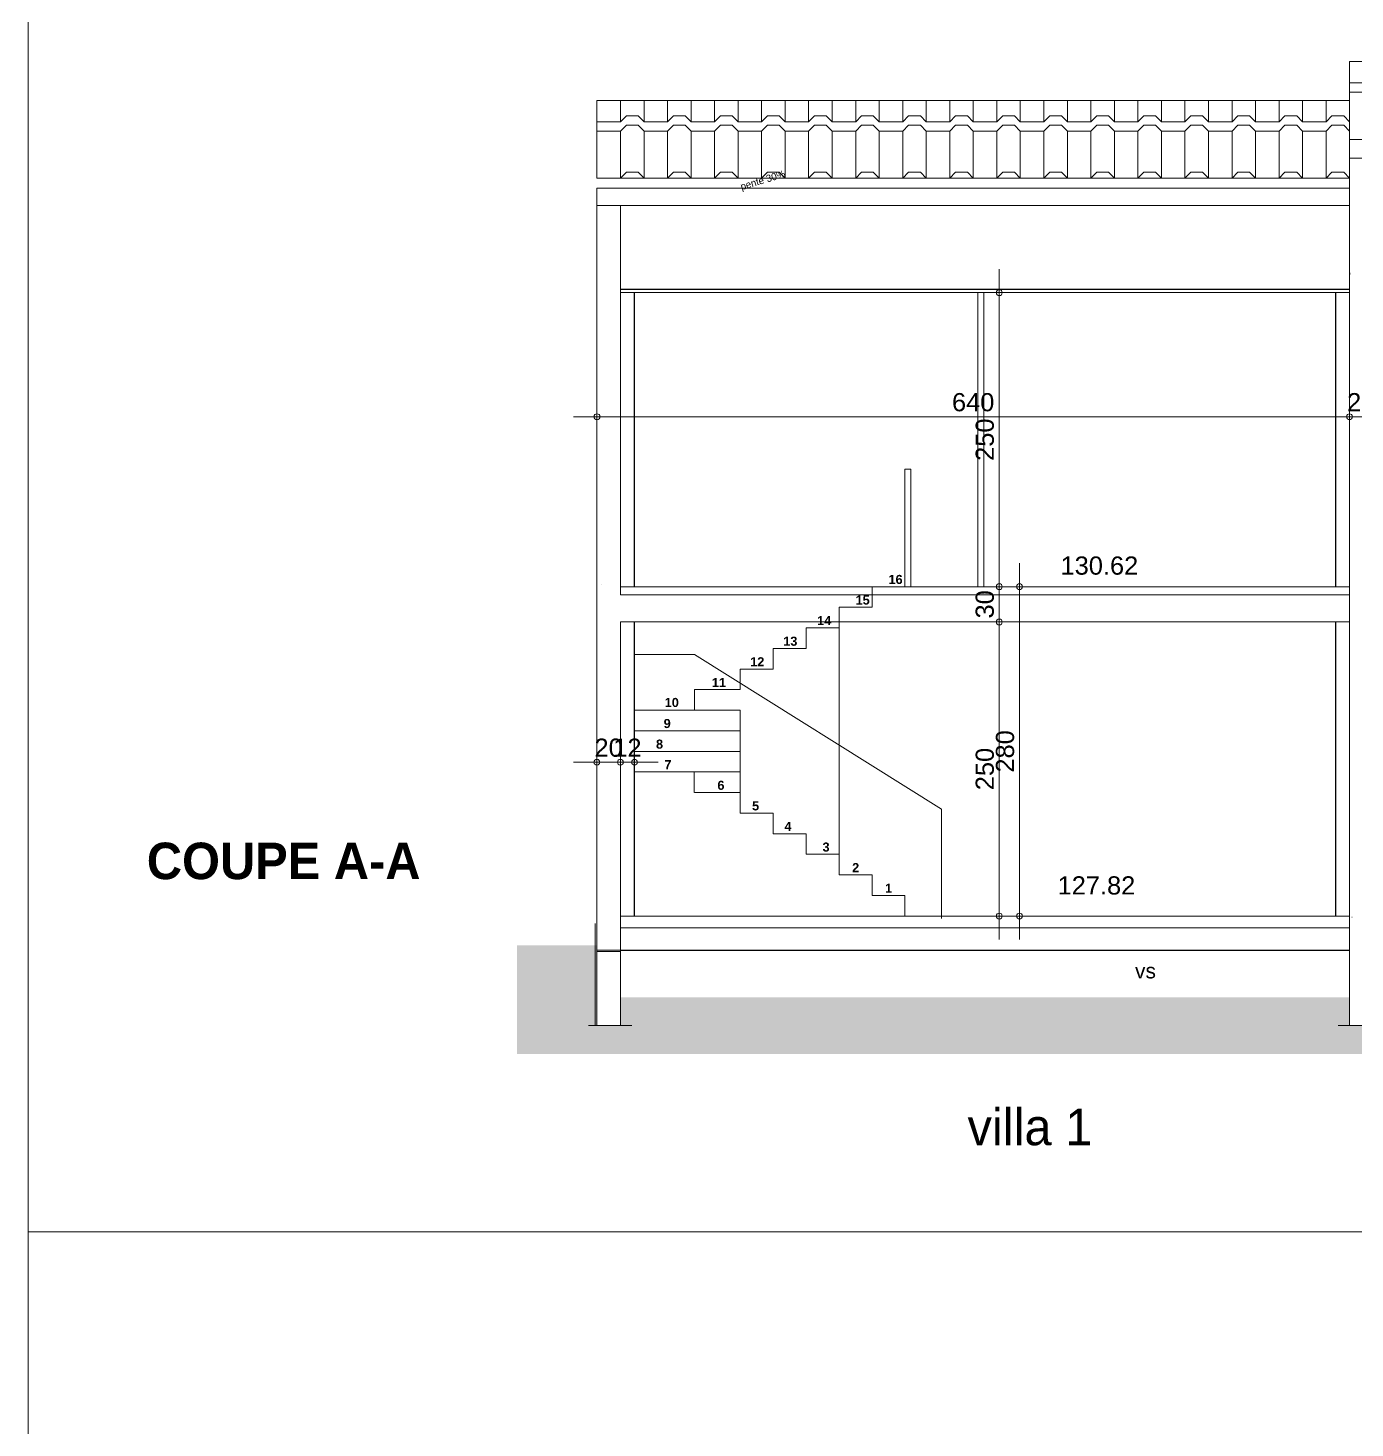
# Model space of a CAD drawing. Header units: metres. Extents: x 1.8 to 67.5, y -52.8 to -10.8.
# Drawn here: x 1.76 to 13.05, y -40.86 to -28.96 of the extents above; entities that cross this region are included whole.
import ezdxf
from ezdxf.enums import TextEntityAlignment as Align
from ezdxf.lldxf.tags import DXFTag

# ---------------------------------------------------------------- set-up
doc = ezdxf.new("R2010")
doc.units = ezdxf.units.M
doc.header["$MEASUREMENT"] = 0
for name, color, linetype in [('Calque commun', 7, 'Continuous'), ('Calque4', 7, 'Continuous'), ('Cotations', 7, 'Continuous'), ('Textes', 7, 'Continuous')]:
    doc.layers.add(name, color=color, linetype=linetype)
doc.styles.add('Arial10', font='arial.ttf', dxfattribs={"height": 0.127566})
doc.styles.add('Arial11', font='arialbd.ttf', dxfattribs={"height": 0.077267})
doc.styles.add('Arial12', font='arial.ttf', dxfattribs={"height": 0.154626})
doc.styles.add('Arial9', font='arial.ttf', dxfattribs={"height": 0.154626})
doc.styles.add('Century Gothic', font='GOTHICB.TTF', dxfattribs={"height": 0.31023})
doc.styles.add('Century Gothic10', font='GOTHIC.TTF', dxfattribs={"height": 0.310302})
doc.styles.add('Century Gothic14', font='GOTHIC.TTF', dxfattribs={"height": 0.061285})
tags = doc.linetypes.add('HIDDEN', pattern=[0.375, 0.25, -0.125]).pattern_tags.tags
tags[6:7] = [DXFTag(74, 4), DXFTag(75, 0), DXFTag(340, '0'), DXFTag(46, 1.0), DXFTag(50, 0.0), DXFTag(44, 0.0), DXFTag(45, 0.0)]
tags[4:5] = [DXFTag(74, 4), DXFTag(75, 0), DXFTag(340, '0'), DXFTag(46, 1.0), DXFTag(50, 0.0), DXFTag(44, 0.0), DXFTag(45, 0.0)]
tags = doc.linetypes.add('HIDDENX2', pattern=[0.75, 0.5, -0.25]).pattern_tags.tags
tags[6:7] = [DXFTag(74, 4), DXFTag(75, 0), DXFTag(340, '0'), DXFTag(46, 1.0), DXFTag(50, 0.0), DXFTag(44, 0.0), DXFTag(45, 0.0)]
tags[4:5] = [DXFTag(74, 4), DXFTag(75, 0), DXFTag(340, '0'), DXFTag(46, 1.0), DXFTag(50, 0.0), DXFTag(44, 0.0), DXFTag(45, 0.0)]

# ---------------------------------------------------------------- blocks, each defined once
blk = doc.blocks.new('new251')
at = {"layer": 'Cotations', "color": 14, "linetype": 'Continuous', "lineweight": 9}
blk.add_arc((0, 0), 0.5, 0, 359.9994, dxfattribs=at)
blk = doc.blocks.new('new252')
at = {"layer": 'Cotations', "color": 14, "linetype": 'Continuous', "lineweight": 9}
blk.add_arc((0, 0), 0.5, 0, 359.9994, dxfattribs=at)
blk = doc.blocks.new('DimLine58256')
at = {"layer": 'Cotations', "color": 14, "linetype": 'Continuous', "lineweight": 9}
for p, q in [((10.023, -31.212), (10.023, -31.012)), ((10.223, -31.212), (9.823, -31.212)), ((10.023, -33.712), (10.023, -31.212)), ((10.223, -33.712), (9.823, -33.712)), ((10.023, -33.712), (10.023, -33.912))]:
    blk.add_line(p, q, dxfattribs=at)
at = {"layer": 'Cotations', "color": 14, "linetype": 'Continuous', "lineweight": 9, "xscale": 0.05000000074505806, "yscale": 0.05000000074505806, "zscale": 0.05000000074505806}
for name, p, rotation in [('new252', (10.023, -31.212), -90.00000000000001), ('new251', (10.023, -33.712), 90)]:
    blk.add_blockref(name, p, dxfattribs=dict(at, rotation=rotation))
at = {"layer": 'Cotations', "color": 7, "linetype": 'Continuous', "lineweight": 9, "style": 'Arial9'}
blk.add_text('250', height=0.1546, rotation=90, dxfattribs=at).set_placement((10.023, -32.462), align=Align.BOTTOM_CENTER)
blk = doc.blocks.new('new253')
at = {"layer": 'Cotations', "color": 14, "linetype": 'Continuous', "lineweight": 9}
blk.add_arc((0, 0), 0.5, 0, 359.9994, dxfattribs=at)
blk = doc.blocks.new('new254')
at = {"layer": 'Cotations', "color": 14, "linetype": 'Continuous', "lineweight": 9}
blk.add_arc((0, 0), 0.5, 0, 359.9994, dxfattribs=at)
blk = doc.blocks.new('DimLine58262')
at = {"layer": 'Cotations', "color": 14, "linetype": 'Continuous', "lineweight": 9}
for p, q in [((10.023, -33.712), (10.023, -33.512)), ((10.223, -33.712), (9.823, -33.712)), ((10.023, -34.012), (10.023, -33.712)), ((10.223, -34.012), (9.823, -34.012)), ((10.023, -34.012), (10.023, -34.212))]:
    blk.add_line(p, q, dxfattribs=at)
at = {"layer": 'Cotations', "color": 14, "linetype": 'Continuous', "lineweight": 9, "xscale": 0.05000000074505806, "yscale": 0.05000000074505806, "zscale": 0.05000000074505806}
for name, p, rotation in [('new254', (10.023, -33.712), -90.00000000000001), ('new253', (10.023, -34.012), 90)]:
    blk.add_blockref(name, p, dxfattribs=dict(at, rotation=rotation))
at = {"layer": 'Cotations', "color": 7, "linetype": 'Continuous', "lineweight": 9, "style": 'Arial9'}
blk.add_text('30', height=0.1546, rotation=90, dxfattribs=at).set_placement((10.023, -33.862), align=Align.BOTTOM_CENTER)
blk = doc.blocks.new('new255')
at = {"layer": 'Cotations', "color": 14, "linetype": 'Continuous', "lineweight": 9}
blk.add_arc((0, 0), 0.5, 0, 359.9994, dxfattribs=at)
blk = doc.blocks.new('new256')
at = {"layer": 'Cotations', "color": 14, "linetype": 'Continuous', "lineweight": 9}
blk.add_arc((0, 0), 0.5, 0, 359.9994, dxfattribs=at)
blk = doc.blocks.new('DimLine58268')
at = {"layer": 'Cotations', "color": 14, "linetype": 'Continuous', "lineweight": 9}
for p, q in [((10.023, -34.012), (10.023, -33.812)), ((10.223, -34.012), (9.823, -34.012)), ((10.023, -36.512), (10.023, -34.012)), ((10.223, -36.512), (9.823, -36.512)), ((10.023, -36.512), (10.023, -36.712))]:
    blk.add_line(p, q, dxfattribs=at)
at = {"layer": 'Cotations', "color": 14, "linetype": 'Continuous', "lineweight": 9, "xscale": 0.05000000074505806, "yscale": 0.05000000074505806, "zscale": 0.05000000074505806}
for name, p, rotation in [('new256', (10.023, -34.012), -90.00000000000001), ('new255', (10.023, -36.512), 90)]:
    blk.add_blockref(name, p, dxfattribs=dict(at, rotation=rotation))
at = {"layer": 'Cotations', "color": 7, "linetype": 'Continuous', "lineweight": 9, "style": 'Arial9'}
blk.add_text('250', height=0.1546, rotation=90, dxfattribs=at).set_placement((10.023, -35.262), align=Align.BOTTOM_CENTER)
blk = doc.blocks.new('new257')
at = {"layer": 'Cotations', "color": 14, "linetype": 'Continuous', "lineweight": 9}
blk.add_arc((0, 0), 0.5, 0, 359.9994, dxfattribs=at)
blk = doc.blocks.new('new258')
at = {"layer": 'Cotations', "color": 14, "linetype": 'Continuous', "lineweight": 9}
blk.add_arc((0, 0), 0.5, 0, 359.9994, dxfattribs=at)
blk = doc.blocks.new('DimLine58274')
at = {"layer": 'Cotations', "color": 14, "linetype": 'Continuous', "lineweight": 9}
for p, q in [((6.801, -35.004), (6.801, -35.404)), ((6.921, -35.004), (6.921, -35.404)), ((6.801, -35.204), (6.601, -35.204)), ((6.801, -35.204), (6.921, -35.204)), ((6.921, -35.204), (7.121, -35.204))]:
    blk.add_line(p, q, dxfattribs=at)
at = {"layer": 'Cotations', "color": 14, "linetype": 'Continuous', "lineweight": 9, "extrusion": (0, 0, -1), "xscale": 0.05000000074505806, "yscale": 0.05000000074505806, "zscale": 0.05000000074505806, "rotation": 180}
blk.add_blockref('new257', (-6.801, -35.204), dxfattribs=at)
at = {"layer": 'Cotations', "color": 14, "linetype": 'Continuous', "lineweight": 9, "extrusion": (0, 0, -1), "xscale": 0.05000000074505806, "yscale": 0.05000000074505806, "zscale": 0.05000000074505806}
blk.add_blockref('new258', (-6.921, -35.204), dxfattribs=at)
at = {"layer": 'Cotations', "color": 7, "linetype": 'Continuous', "lineweight": 9, "style": 'Arial9'}
blk.add_text('12', height=0.1546, dxfattribs=at).set_placement((6.861, -35.204), align=Align.BOTTOM_CENTER)
blk = doc.blocks.new('new259')
at = {"layer": 'Cotations', "color": 14, "linetype": 'Continuous', "lineweight": 9}
blk.add_arc((0, 0), 0.5, 0, 359.9994, dxfattribs=at)
blk = doc.blocks.new('new260')
at = {"layer": 'Cotations', "color": 14, "linetype": 'Continuous', "lineweight": 9}
blk.add_arc((0, 0), 0.5, 0, 359.9994, dxfattribs=at)
blk = doc.blocks.new('DimLine58280')
at = {"layer": 'Cotations', "color": 14, "linetype": 'Continuous', "lineweight": 9}
for p, q in [((6.601, -35.004), (6.601, -35.404)), ((6.801, -35.004), (6.801, -35.404)), ((6.601, -35.204), (6.401, -35.204)), ((6.601, -35.204), (6.801, -35.204)), ((6.801, -35.204), (7.001, -35.204))]:
    blk.add_line(p, q, dxfattribs=at)
at = {"layer": 'Cotations', "color": 14, "linetype": 'Continuous', "lineweight": 9, "extrusion": (0, 0, -1), "xscale": 0.05000000074505806, "yscale": 0.05000000074505806, "zscale": 0.05000000074505806, "rotation": 180}
blk.add_blockref('new259', (-6.601, -35.204), dxfattribs=at)
at = {"layer": 'Cotations', "color": 14, "linetype": 'Continuous', "lineweight": 9, "extrusion": (0, 0, -1), "xscale": 0.05000000074505806, "yscale": 0.05000000074505806, "zscale": 0.05000000074505806}
blk.add_blockref('new260', (-6.801, -35.204), dxfattribs=at)
at = {"layer": 'Cotations', "color": 7, "linetype": 'Continuous', "lineweight": 9, "style": 'Arial9'}
blk.add_text('20', height=0.1546, dxfattribs=at).set_placement((6.701, -35.204), align=Align.BOTTOM_CENTER)
blk = doc.blocks.new('new271')
at = {"layer": 'Cotations', "color": 14, "linetype": 'Continuous', "lineweight": 9}
blk.add_arc((0, 0), 0.5, 0, 359.9994, dxfattribs=at)
blk = doc.blocks.new('new272')
at = {"layer": 'Cotations', "color": 14, "linetype": 'Continuous', "lineweight": 9}
blk.add_arc((0, 0), 0.5, 0, 359.9994, dxfattribs=at)
blk = doc.blocks.new('DimLine58350')
at = {"layer": 'Cotations', "color": 14, "linetype": 'Continuous', "lineweight": 9}
for p, q in [((10.195, -33.712), (10.195, -33.512)), ((10.395, -33.712), (9.995, -33.712)), ((10.195, -36.512), (10.195, -33.712)), ((10.395, -36.512), (9.995, -36.512)), ((10.195, -36.512), (10.195, -36.712))]:
    blk.add_line(p, q, dxfattribs=at)
at = {"layer": 'Cotations', "color": 14, "linetype": 'Continuous', "lineweight": 9, "xscale": 0.05000000074505806, "yscale": 0.05000000074505806, "zscale": 0.05000000074505806}
for name, p, rotation in [('new272', (10.195, -33.712), -90.00000000000001), ('new271', (10.195, -36.512), 90)]:
    blk.add_blockref(name, p, dxfattribs=dict(at, rotation=rotation))
at = {"layer": 'Cotations', "color": 7, "linetype": 'Continuous', "lineweight": 9, "style": 'Arial9'}
blk.add_text('280', height=0.1546, rotation=90, dxfattribs=at).set_placement((10.195, -35.112), align=Align.BOTTOM_CENTER)
blk = doc.blocks.new('new279')
at = {"layer": 'Cotations', "color": 14, "linetype": 'Continuous', "lineweight": 9}
blk.add_arc((0, 0), 0.5, 0, 359.9994, dxfattribs=at)
blk = doc.blocks.new('new280')
at = {"layer": 'Cotations', "color": 14, "linetype": 'Continuous', "lineweight": 9}
blk.add_arc((0, 0), 0.5, 0, 359.9994, dxfattribs=at)
blk = doc.blocks.new('DimLine58599')
at = {"layer": 'Cotations', "color": 14, "linetype": 'Continuous', "lineweight": 9}
for p, q in [((6.602, -32.067), (6.602, -32.467)), ((13.001, -32.067), (13.001, -32.467)), ((6.602, -32.267), (6.402, -32.267)), ((6.602, -32.267), (13.001, -32.267)), ((13.001, -32.267), (13.201, -32.267))]:
    blk.add_line(p, q, dxfattribs=at)
at = {"layer": 'Cotations', "color": 14, "linetype": 'Continuous', "lineweight": 9, "xscale": 0.05000000074505806, "yscale": 0.05000000074505806, "zscale": 0.05000000074505806}
blk.add_blockref('new279', (6.602, -32.267), dxfattribs=at)
at = {"layer": 'Cotations', "color": 14, "linetype": 'Continuous', "lineweight": 9, "xscale": 0.05000000074505806, "yscale": 0.05000000074505806, "zscale": 0.05000000074505806, "rotation": 180}
blk.add_blockref('new280', (13.001, -32.267), dxfattribs=at)
at = {"layer": 'Cotations', "color": 7, "linetype": 'Continuous', "lineweight": 9, "style": 'Arial9'}
blk.add_text('640', height=0.1546, dxfattribs=at).set_placement((9.801, -32.267), align=Align.BOTTOM_CENTER)
blk = doc.blocks.new('new281')
at = {"layer": 'Cotations', "color": 14, "linetype": 'Continuous', "lineweight": 9}
blk.add_arc((0, 0), 0.5, 0, 359.9994, dxfattribs=at)
blk = doc.blocks.new('new282')
at = {"layer": 'Cotations', "color": 14, "linetype": 'Continuous', "lineweight": 9}
blk.add_arc((0, 0), 0.5, 0, 359.9994, dxfattribs=at)
blk = doc.blocks.new('DimLine58607')
at = {"layer": 'Cotations', "color": 14, "linetype": 'Continuous', "lineweight": 9}
for p, q in [((13.001, -32.067), (13.001, -32.467)), ((13.201, -32.067), (13.201, -32.467)), ((13.001, -32.267), (12.801, -32.267)), ((13.001, -32.267), (13.201, -32.267)), ((13.201, -32.267), (13.401, -32.267))]:
    blk.add_line(p, q, dxfattribs=at)
at = {"layer": 'Cotations', "color": 14, "linetype": 'Continuous', "lineweight": 9, "xscale": 0.05000000074505806, "yscale": 0.05000000074505806, "zscale": 0.05000000074505806}
blk.add_blockref('new281', (13.001, -32.267), dxfattribs=at)
at = {"layer": 'Cotations', "color": 14, "linetype": 'Continuous', "lineweight": 9, "xscale": 0.05000000074505806, "yscale": 0.05000000074505806, "zscale": 0.05000000074505806, "rotation": 180}
blk.add_blockref('new282', (13.201, -32.267), dxfattribs=at)
at = {"layer": 'Cotations', "color": 7, "linetype": 'Continuous', "lineweight": 9, "style": 'Arial9'}
blk.add_text('20', height=0.1546, dxfattribs=at).set_placement((13.101, -32.267), align=Align.BOTTOM_CENTER)
blk = doc.blocks.new('new283')
at = {"layer": 'Cotations', "color": 14, "linetype": 'Continuous', "lineweight": 9}
blk.add_arc((0, 0), 0.5, 0, 359.9994, dxfattribs=at)
blk = doc.blocks.new('new284')
at = {"layer": 'Cotations', "color": 14, "linetype": 'Continuous', "lineweight": 9}
blk.add_arc((0, 0), 0.5, 0, 359.9994, dxfattribs=at)
blk = doc.blocks.new('DimLine58615')
at = {"layer": 'Cotations', "color": 14, "linetype": 'Continuous', "lineweight": 9}
for p, q in [((13.201, -32.067), (13.201, -32.467)), ((19.401, -32.067), (19.401, -32.467)), ((13.201, -32.267), (13.001, -32.267)), ((13.201, -32.267), (19.401, -32.267)), ((19.401, -32.267), (19.601, -32.267))]:
    blk.add_line(p, q, dxfattribs=at)
at = {"layer": 'Cotations', "color": 14, "linetype": 'Continuous', "lineweight": 9, "xscale": 0.05000000074505806, "yscale": 0.05000000074505806, "zscale": 0.05000000074505806}
blk.add_blockref('new283', (13.201, -32.267), dxfattribs=at)
at = {"layer": 'Cotations', "color": 14, "linetype": 'Continuous', "lineweight": 9, "xscale": 0.05000000074505806, "yscale": 0.05000000074505806, "zscale": 0.05000000074505806, "rotation": 180}
blk.add_blockref('new284', (19.401, -32.267), dxfattribs=at)
at = {"layer": 'Cotations', "color": 7, "linetype": 'Continuous', "lineweight": 9, "style": 'Arial9'}
blk.add_text('620', height=0.1546, dxfattribs=at).set_placement((16.301, -32.267), align=Align.BOTTOM_CENTER)
blk = doc.blocks.new('pattern5')
at = {"layer": 'Calque commun', "color": 1, "linetype": 'Continuous', "lineweight": 9}
for p, q in [((6.602, -29.578), (6.602, -29.759)), ((6.802, -29.759), (6.802, -29.578)), ((7.002, -29.759), (7.002, -29.578)), ((7.002, -29.578), (7.002, -29.759)), ((7.202, -29.759), (7.202, -29.578)), ((7.402, -29.759), (7.402, -29.578)), ((7.402, -29.578), (7.402, -29.759)), ((7.602, -29.759), (7.602, -29.578)), ((7.802, -29.759), (7.802, -29.578)), ((7.802, -29.578), (7.802, -29.759)), ((8.002, -29.759), (8.002, -29.578)), ((8.202, -29.759), (8.202, -29.578)), ((8.202, -29.578), (8.202, -29.759)), ((8.402, -29.759), (8.402, -29.578)), ((8.602, -29.759), (8.602, -29.578)), ((8.602, -29.578), (8.602, -29.759)), ((8.802, -29.759), (8.802, -29.578)), ((9.002, -29.759), (9.002, -29.578)), ((9.002, -29.578), (9.002, -29.759)), ((9.202, -29.759), (9.202, -29.578)), ((9.402, -29.759), (9.402, -29.578)), ((9.402, -29.578), (9.402, -29.759)), ((9.602, -29.759), (9.602, -29.578)), ((9.802, -29.759), (9.802, -29.578)), ((9.802, -29.578), (9.802, -29.759)), ((10.002, -29.759), (10.002, -29.578)), ((10.202, -29.759), (10.202, -29.578)), ((10.202, -29.578), (10.202, -29.759)), ((10.402, -29.759), (10.402, -29.578)), ((10.602, -29.759), (10.602, -29.578)), ((10.602, -29.578), (10.602, -29.759)), ((10.802, -29.759), (10.802, -29.578)), ((11.002, -29.759), (11.002, -29.578)), ((11.002, -29.578), (11.002, -29.759)), ((11.202, -29.759), (11.202, -29.578)), ((11.402, -29.759), (11.402, -29.578)), ((11.402, -29.578), (11.402, -29.759)), ((11.602, -29.759), (11.602, -29.578)), ((11.802, -29.759), (11.802, -29.578)), ((11.802, -29.578), (11.802, -29.759)), ((12.002, -29.759), (12.002, -29.578)), ((12.202, -29.759), (12.202, -29.578)), ((12.202, -29.578), (12.202, -29.759)), ((12.402, -29.759), (12.402, -29.578)), ((12.602, -29.759), (12.602, -29.578)), ((12.602, -29.578), (12.602, -29.759)), ((12.802, -29.759), (12.802, -29.578)), ((6.802, -29.759), (6.852, -29.709)), ((6.852, -29.709), (6.952, -29.709)), ((6.952, -29.709), (7.002, -29.759)), ((7.202, -29.759), (7.252, -29.709)), ((7.252, -29.709), (7.352, -29.709)), ((7.352, -29.709), (7.402, -29.759)), ((7.602, -29.759), (7.652, -29.709)), ((7.652, -29.709), (7.752, -29.709)), ((7.752, -29.709), (7.802, -29.759)), ((8.002, -29.759), (8.052, -29.709)), ((8.052, -29.709), (8.152, -29.709)), ((8.152, -29.709), (8.202, -29.759)), ((8.402, -29.759), (8.452, -29.709)), ((8.452, -29.709), (8.552, -29.709)), ((8.552, -29.709), (8.602, -29.759)), ((8.802, -29.759), (8.852, -29.709)), ((8.852, -29.709), (8.952, -29.709)), ((8.952, -29.709), (9.002, -29.759)), ((9.202, -29.759), (9.252, -29.709)), ((9.252, -29.709), (9.352, -29.709)), ((9.352, -29.709), (9.402, -29.759)), ((9.602, -29.759), (9.652, -29.709)), ((9.652, -29.709), (9.752, -29.709)), ((9.752, -29.709), (9.802, -29.759)), ((10.002, -29.759), (10.052, -29.709)), ((10.052, -29.709), (10.152, -29.709)), ((10.152, -29.709), (10.202, -29.759)), ((10.402, -29.759), (10.452, -29.709)), ((10.452, -29.709), (10.552, -29.709)), ((10.552, -29.709), (10.602, -29.759)), ((10.802, -29.759), (10.852, -29.709)), ((10.852, -29.709), (10.952, -29.709)), ((10.952, -29.709), (11.002, -29.759)), ((11.202, -29.759), (11.252, -29.709)), ((11.252, -29.709), (11.352, -29.709)), ((11.352, -29.709), (11.402, -29.759)), ((11.602, -29.759), (11.652, -29.709)), ((11.652, -29.709), (11.752, -29.709)), ((11.752, -29.709), (11.802, -29.759)), ((12.002, -29.759), (12.052, -29.709)), ((12.052, -29.709), (12.152, -29.709)), ((12.152, -29.709), (12.202, -29.759)), ((12.402, -29.759), (12.452, -29.709)), ((12.452, -29.709), (12.552, -29.709)), ((12.552, -29.709), (12.602, -29.759)), ((12.802, -29.759), (12.852, -29.709)), ((12.852, -29.709), (12.952, -29.709)), ((12.952, -29.709), (13.001, -29.759)), ((6.602, -29.759), (6.802, -29.759)), ((6.802, -29.839), (6.602, -29.839)), ((6.602, -29.839), (6.602, -30.239)), ((6.852, -29.789), (6.802, -29.839)), ((6.802, -30.239), (6.802, -29.839)), ((6.952, -29.789), (6.852, -29.789)), ((7.002, -29.839), (6.952, -29.789)), ((7.002, -29.759), (7.202, -29.759)), ((7.002, -30.239), (7.002, -29.839)), ((7.202, -29.839), (7.002, -29.839)), ((7.002, -29.839), (7.002, -30.239)), ((7.252, -29.789), (7.202, -29.839)), ((7.202, -30.239), (7.202, -29.839)), ((7.352, -29.789), (7.252, -29.789)), ((7.402, -29.839), (7.352, -29.789)), ((7.402, -29.759), (7.602, -29.759)), ((7.402, -30.239), (7.402, -29.839)), ((7.602, -29.839), (7.402, -29.839)), ((7.402, -29.839), (7.402, -30.239)), ((7.652, -29.789), (7.602, -29.839)), ((7.602, -30.239), (7.602, -29.839)), ((7.752, -29.789), (7.652, -29.789)), ((7.802, -29.839), (7.752, -29.789)), ((7.802, -29.759), (8.002, -29.759)), ((7.802, -30.239), (7.802, -29.839)), ((8.002, -29.839), (7.802, -29.839)), ((7.802, -29.839), (7.802, -30.239)), ((8.052, -29.789), (8.002, -29.839)), ((8.002, -30.239), (8.002, -29.839)), ((8.152, -29.789), (8.052, -29.789)), ((8.202, -29.839), (8.152, -29.789)), ((8.202, -29.759), (8.402, -29.759)), ((8.202, -30.239), (8.202, -29.839)), ((8.402, -29.839), (8.202, -29.839)), ((8.202, -29.839), (8.202, -30.239)), ((8.452, -29.789), (8.402, -29.839)), ((8.402, -30.239), (8.402, -29.839)), ((8.552, -29.789), (8.452, -29.789)), ((8.602, -29.839), (8.552, -29.789)), ((8.602, -29.759), (8.802, -29.759)), ((8.602, -30.239), (8.602, -29.839)), ((8.802, -29.839), (8.602, -29.839)), ((8.602, -29.839), (8.602, -30.239)), ((8.852, -29.789), (8.802, -29.839)), ((8.802, -30.239), (8.802, -29.839)), ((8.952, -29.789), (8.852, -29.789)), ((9.002, -29.839), (8.952, -29.789)), ((9.002, -29.759), (9.202, -29.759)), ((9.002, -30.239), (9.002, -29.839)), ((9.202, -29.839), (9.002, -29.839)), ((9.002, -29.839), (9.002, -30.239)), ((9.252, -29.789), (9.202, -29.839)), ((9.202, -30.239), (9.202, -29.839)), ((9.352, -29.789), (9.252, -29.789)), ((9.402, -29.839), (9.352, -29.789)), ((9.402, -29.759), (9.602, -29.759)), ((9.402, -30.239), (9.402, -29.839)), ((9.602, -29.839), (9.402, -29.839)), ((9.402, -29.839), (9.402, -30.239)), ((9.652, -29.789), (9.602, -29.839)), ((9.602, -30.239), (9.602, -29.839)), ((9.752, -29.789), (9.652, -29.789)), ((9.802, -29.839), (9.752, -29.789)), ((9.802, -29.759), (10.002, -29.759)), ((9.802, -30.239), (9.802, -29.839)), ((10.002, -29.839), (9.802, -29.839)), ((9.802, -29.839), (9.802, -30.239)), ((10.052, -29.789), (10.002, -29.839)), ((10.002, -30.239), (10.002, -29.839)), ((10.152, -29.789), (10.052, -29.789)), ((10.202, -29.839), (10.152, -29.789)), ((10.202, -29.759), (10.402, -29.759)), ((10.202, -30.239), (10.202, -29.839)), ((10.402, -29.839), (10.202, -29.839)), ((10.202, -29.839), (10.202, -30.239)), ((10.452, -29.789), (10.402, -29.839)), ((10.402, -30.239), (10.402, -29.839)), ((10.552, -29.789), (10.452, -29.789)), ((10.602, -29.839), (10.552, -29.789)), ((10.602, -29.759), (10.802, -29.759)), ((10.602, -30.239), (10.602, -29.839)), ((10.802, -29.839), (10.602, -29.839)), ((10.602, -29.839), (10.602, -30.239)), ((10.852, -29.789), (10.802, -29.839)), ((10.802, -30.239), (10.802, -29.839)), ((10.952, -29.789), (10.852, -29.789)), ((11.002, -29.839), (10.952, -29.789)), ((11.002, -29.759), (11.202, -29.759)), ((11.002, -30.239), (11.002, -29.839)), ((11.202, -29.839), (11.002, -29.839)), ((11.002, -29.839), (11.002, -30.239)), ((11.252, -29.789), (11.202, -29.839)), ((11.202, -30.239), (11.202, -29.839)), ((11.352, -29.789), (11.252, -29.789)), ((11.402, -29.839), (11.352, -29.789)), ((11.402, -29.759), (11.602, -29.759)), ((11.402, -30.239), (11.402, -29.839)), ((11.602, -29.839), (11.402, -29.839)), ((11.402, -29.839), (11.402, -30.239)), ((11.652, -29.789), (11.602, -29.839)), ((11.602, -30.239), (11.602, -29.839)), ((11.752, -29.789), (11.652, -29.789)), ((11.802, -29.839), (11.752, -29.789)), ((11.802, -29.759), (12.002, -29.759)), ((11.802, -30.239), (11.802, -29.839)), ((12.002, -29.839), (11.802, -29.839)), ((11.802, -29.839), (11.802, -30.239)), ((12.052, -29.789), (12.002, -29.839)), ((12.002, -30.239), (12.002, -29.839)), ((12.152, -29.789), (12.052, -29.789)), ((12.202, -29.839), (12.152, -29.789)), ((12.202, -29.759), (12.402, -29.759)), ((12.202, -30.239), (12.202, -29.839)), ((12.402, -29.839), (12.202, -29.839)), ((12.202, -29.839), (12.202, -30.239)), ((12.452, -29.789), (12.402, -29.839)), ((12.402, -30.239), (12.402, -29.839)), ((12.552, -29.789), (12.452, -29.789)), ((12.602, -29.839), (12.552, -29.789)), ((12.602, -29.759), (12.802, -29.759)), ((12.602, -30.239), (12.602, -29.839)), ((12.802, -29.839), (12.602, -29.839)), ((12.602, -29.839), (12.602, -30.239)), ((12.852, -29.789), (12.802, -29.839)), ((12.802, -30.239), (12.802, -29.839)), ((12.952, -29.789), (12.852, -29.789)), ((13.001, -29.839), (12.952, -29.789)), ((6.802, -30.239), (6.852, -30.189)), ((6.852, -30.189), (6.952, -30.189)), ((6.952, -30.189), (7.002, -30.239)), ((7.202, -30.239), (7.252, -30.189)), ((7.252, -30.189), (7.352, -30.189)), ((7.352, -30.189), (7.402, -30.239)), ((7.602, -30.239), (7.652, -30.189)), ((7.652, -30.189), (7.752, -30.189)), ((7.752, -30.189), (7.802, -30.239)), ((8.002, -30.239), (8.052, -30.189)), ((8.052, -30.189), (8.152, -30.189)), ((8.152, -30.189), (8.202, -30.239)), ((8.402, -30.239), (8.452, -30.189)), ((8.452, -30.189), (8.552, -30.189)), ((8.552, -30.189), (8.602, -30.239)), ((8.802, -30.239), (8.852, -30.189)), ((8.852, -30.189), (8.952, -30.189)), ((8.952, -30.189), (9.002, -30.239)), ((9.202, -30.239), (9.252, -30.189)), ((9.252, -30.189), (9.352, -30.189)), ((9.352, -30.189), (9.402, -30.239)), ((9.602, -30.239), (9.652, -30.189)), ((9.652, -30.189), (9.752, -30.189)), ((9.752, -30.189), (9.802, -30.239)), ((10.002, -30.239), (10.052, -30.189)), ((10.052, -30.189), (10.152, -30.189)), ((10.152, -30.189), (10.202, -30.239)), ((10.402, -30.239), (10.452, -30.189)), ((10.452, -30.189), (10.552, -30.189)), ((10.552, -30.189), (10.602, -30.239)), ((10.802, -30.239), (10.852, -30.189)), ((10.852, -30.189), (10.952, -30.189)), ((10.952, -30.189), (11.002, -30.239)), ((11.202, -30.239), (11.252, -30.189)), ((11.252, -30.189), (11.352, -30.189)), ((11.352, -30.189), (11.402, -30.239)), ((11.602, -30.239), (11.652, -30.189)), ((11.652, -30.189), (11.752, -30.189)), ((11.752, -30.189), (11.802, -30.239)), ((12.002, -30.239), (12.052, -30.189)), ((12.052, -30.189), (12.152, -30.189)), ((12.152, -30.189), (12.202, -30.239)), ((12.402, -30.239), (12.452, -30.189)), ((12.452, -30.189), (12.552, -30.189)), ((12.552, -30.189), (12.602, -30.239)), ((12.802, -30.239), (12.852, -30.189)), ((12.852, -30.189), (12.952, -30.189)), ((12.952, -30.189), (13.001, -30.239)), ((6.602, -30.239), (6.802, -30.239)), ((7.002, -30.239), (7.202, -30.239)), ((7.402, -30.239), (7.602, -30.239)), ((7.802, -30.239), (8.002, -30.239)), ((8.202, -30.239), (8.402, -30.239)), ((8.602, -30.239), (8.802, -30.239)), ((9.002, -30.239), (9.202, -30.239)), ((9.402, -30.239), (9.602, -30.239)), ((9.802, -30.239), (10.002, -30.239)), ((10.202, -30.239), (10.402, -30.239)), ((10.602, -30.239), (10.802, -30.239)), ((11.002, -30.239), (11.202, -30.239)), ((11.402, -30.239), (11.602, -30.239)), ((11.802, -30.239), (12.002, -30.239)), ((12.202, -30.239), (12.402, -30.239)), ((12.602, -30.239), (12.802, -30.239))]:
    blk.add_line(p, q, dxfattribs=at)
at = {"layer": 'Calque commun', "color": 7, "linetype": 'Continuous', "lineweight": 9}
mesh = blk.add_polyface(dxfattribs=at)
corners = [(13.001, -30.239), (13.001, -29.578), (6.602, -29.578), (6.602, -30.239), (26.001, -30.239), (26.001, -29.578), (19.601, -29.578), (19.601, -30.239)]
mesh.append_faces([[corners[k] for k in face] for face in [(0, 1, 2, 3), (4, 5, 6, 7)]], dxfattribs={"color": 7})
blk = doc.blocks.new('pattern6')
at = {"layer": 'Calque commun', "color": 1, "linetype": 'Continuous', "lineweight": 9}
for p, q in [((13.001, -29.247), (13.001, -29.429)), ((13.201, -29.429), (13.201, -29.247)), ((13.401, -29.429), (13.401, -29.247)), ((13.401, -29.247), (13.401, -29.429)), ((13.601, -29.429), (13.601, -29.247)), ((13.801, -29.429), (13.801, -29.247)), ((13.801, -29.247), (13.801, -29.429)), ((14.001, -29.429), (14.001, -29.247)), ((14.201, -29.429), (14.201, -29.247)), ((14.201, -29.247), (14.201, -29.429)), ((14.401, -29.429), (14.401, -29.247)), ((14.601, -29.429), (14.601, -29.247)), ((14.601, -29.247), (14.601, -29.429)), ((14.801, -29.429), (14.801, -29.247)), ((15.001, -29.429), (15.001, -29.247)), ((15.001, -29.247), (15.001, -29.429)), ((15.201, -29.429), (15.201, -29.247)), ((15.401, -29.429), (15.401, -29.247)), ((15.401, -29.247), (15.401, -29.429)), ((15.601, -29.429), (15.601, -29.247)), ((15.801, -29.429), (15.801, -29.247)), ((15.801, -29.247), (15.801, -29.429)), ((16.001, -29.429), (16.001, -29.247)), ((16.201, -29.429), (16.201, -29.247)), ((16.201, -29.247), (16.201, -29.429)), ((16.401, -29.429), (16.401, -29.247)), ((16.601, -29.429), (16.601, -29.247)), ((16.601, -29.247), (16.601, -29.429)), ((16.801, -29.429), (16.801, -29.247)), ((17.001, -29.429), (17.001, -29.247)), ((17.001, -29.247), (17.001, -29.429)), ((17.201, -29.429), (17.201, -29.247)), ((17.401, -29.429), (17.401, -29.247)), ((17.401, -29.247), (17.401, -29.429)), ((17.601, -29.429), (17.601, -29.247)), ((17.801, -29.429), (17.801, -29.247)), ((17.801, -29.247), (17.801, -29.429)), ((18.001, -29.429), (18.001, -29.247)), ((18.201, -29.429), (18.201, -29.247)), ((18.201, -29.247), (18.201, -29.429)), ((18.401, -29.429), (18.401, -29.247)), ((18.601, -29.429), (18.601, -29.247)), ((18.601, -29.247), (18.601, -29.429)), ((18.801, -29.429), (18.801, -29.247)), ((19.001, -29.429), (19.001, -29.247)), ((19.001, -29.247), (19.001, -29.429)), ((19.201, -29.429), (19.201, -29.247)), ((19.401, -29.429), (19.401, -29.247)), ((19.401, -29.247), (19.401, -29.429)), ((13.201, -29.429), (13.251, -29.379)), ((13.251, -29.379), (13.351, -29.379)), ((13.351, -29.379), (13.401, -29.429)), ((13.601, -29.429), (13.651, -29.379)), ((13.651, -29.379), (13.751, -29.379)), ((13.751, -29.379), (13.801, -29.429)), ((14.001, -29.429), (14.051, -29.379)), ((14.051, -29.379), (14.151, -29.379)), ((14.151, -29.379), (14.201, -29.429)), ((14.401, -29.429), (14.451, -29.379)), ((14.451, -29.379), (14.551, -29.379)), ((14.551, -29.379), (14.601, -29.429)), ((14.801, -29.429), (14.851, -29.379)), ((14.851, -29.379), (14.951, -29.379)), ((14.951, -29.379), (15.001, -29.429)), ((15.201, -29.429), (15.251, -29.379)), ((15.251, -29.379), (15.351, -29.379)), ((15.351, -29.379), (15.401, -29.429)), ((15.601, -29.429), (15.651, -29.379)), ((15.651, -29.379), (15.751, -29.379)), ((15.751, -29.379), (15.801, -29.429)), ((16.001, -29.429), (16.051, -29.379)), ((16.051, -29.379), (16.151, -29.379)), ((16.151, -29.379), (16.201, -29.429)), ((16.401, -29.429), (16.451, -29.379)), ((16.451, -29.379), (16.551, -29.379)), ((16.551, -29.379), (16.601, -29.429)), ((16.801, -29.429), (16.851, -29.379)), ((16.851, -29.379), (16.951, -29.379)), ((16.951, -29.379), (17.001, -29.429)), ((17.201, -29.429), (17.251, -29.379)), ((17.251, -29.379), (17.351, -29.379)), ((17.351, -29.379), (17.401, -29.429)), ((17.601, -29.429), (17.651, -29.379)), ((17.651, -29.379), (17.751, -29.379)), ((17.751, -29.379), (17.801, -29.429)), ((18.001, -29.429), (18.051, -29.379)), ((18.051, -29.379), (18.151, -29.379)), ((18.151, -29.379), (18.201, -29.429)), ((18.401, -29.429), (18.451, -29.379)), ((18.451, -29.379), (18.551, -29.379)), ((18.551, -29.379), (18.601, -29.429)), ((18.801, -29.429), (18.851, -29.379)), ((18.851, -29.379), (18.951, -29.379)), ((18.951, -29.379), (19.001, -29.429)), ((19.201, -29.429), (19.251, -29.379)), ((19.251, -29.379), (19.351, -29.379)), ((19.351, -29.379), (19.401, -29.429)), ((13.001, -29.429), (13.201, -29.429)), ((13.201, -29.509), (13.001, -29.509)), ((13.001, -29.509), (13.001, -29.909)), ((13.251, -29.459), (13.201, -29.509)), ((13.201, -29.909), (13.201, -29.509)), ((13.351, -29.459), (13.251, -29.459)), ((13.401, -29.509), (13.351, -29.459)), ((13.401, -29.429), (13.601, -29.429)), ((13.401, -29.909), (13.401, -29.509)), ((13.601, -29.509), (13.401, -29.509)), ((13.401, -29.509), (13.401, -29.909)), ((13.651, -29.459), (13.601, -29.509)), ((13.601, -29.909), (13.601, -29.509)), ((13.751, -29.459), (13.651, -29.459)), ((13.801, -29.509), (13.751, -29.459)), ((13.801, -29.429), (14.001, -29.429)), ((13.801, -29.909), (13.801, -29.509)), ((14.001, -29.509), (13.801, -29.509)), ((13.801, -29.509), (13.801, -29.909)), ((14.051, -29.459), (14.001, -29.509)), ((14.001, -29.909), (14.001, -29.509)), ((14.151, -29.459), (14.051, -29.459)), ((14.201, -29.509), (14.151, -29.459)), ((14.201, -29.429), (14.401, -29.429)), ((14.201, -29.909), (14.201, -29.509)), ((14.401, -29.509), (14.201, -29.509)), ((14.201, -29.509), (14.201, -29.909)), ((14.451, -29.459), (14.401, -29.509)), ((14.401, -29.909), (14.401, -29.509)), ((14.551, -29.459), (14.451, -29.459)), ((14.601, -29.509), (14.551, -29.459)), ((14.601, -29.429), (14.801, -29.429)), ((14.601, -29.909), (14.601, -29.509)), ((14.801, -29.509), (14.601, -29.509)), ((14.601, -29.509), (14.601, -29.909)), ((14.851, -29.459), (14.801, -29.509)), ((14.801, -29.909), (14.801, -29.509)), ((14.951, -29.459), (14.851, -29.459)), ((15.001, -29.509), (14.951, -29.459)), ((15.001, -29.429), (15.201, -29.429)), ((15.001, -29.909), (15.001, -29.509)), ((15.201, -29.509), (15.001, -29.509)), ((15.001, -29.509), (15.001, -29.909)), ((15.251, -29.459), (15.201, -29.509)), ((15.201, -29.909), (15.201, -29.509)), ((15.351, -29.459), (15.251, -29.459)), ((15.401, -29.509), (15.351, -29.459)), ((15.401, -29.429), (15.601, -29.429)), ((15.401, -29.909), (15.401, -29.509)), ((15.601, -29.509), (15.401, -29.509)), ((15.401, -29.509), (15.401, -29.909)), ((15.651, -29.459), (15.601, -29.509)), ((15.601, -29.909), (15.601, -29.509)), ((15.751, -29.459), (15.651, -29.459)), ((15.801, -29.509), (15.751, -29.459)), ((15.801, -29.429), (16.001, -29.429)), ((15.801, -29.909), (15.801, -29.509)), ((16.001, -29.509), (15.801, -29.509)), ((15.801, -29.509), (15.801, -29.909)), ((16.051, -29.459), (16.001, -29.509)), ((16.001, -29.909), (16.001, -29.509)), ((16.151, -29.459), (16.051, -29.459)), ((16.201, -29.509), (16.151, -29.459)), ((16.201, -29.429), (16.401, -29.429)), ((16.201, -29.909), (16.201, -29.509)), ((16.401, -29.509), (16.201, -29.509)), ((16.201, -29.509), (16.201, -29.909)), ((16.451, -29.459), (16.401, -29.509)), ((16.401, -29.909), (16.401, -29.509)), ((16.551, -29.459), (16.451, -29.459)), ((16.601, -29.509), (16.551, -29.459)), ((16.601, -29.429), (16.801, -29.429)), ((16.601, -29.909), (16.601, -29.509)), ((16.801, -29.509), (16.601, -29.509)), ((16.601, -29.509), (16.601, -29.909)), ((16.851, -29.459), (16.801, -29.509)), ((16.801, -29.909), (16.801, -29.509)), ((16.951, -29.459), (16.851, -29.459)), ((17.001, -29.509), (16.951, -29.459)), ((17.001, -29.429), (17.201, -29.429)), ((17.001, -29.909), (17.001, -29.509)), ((17.201, -29.509), (17.001, -29.509)), ((17.001, -29.509), (17.001, -29.909)), ((17.251, -29.459), (17.201, -29.509)), ((17.201, -29.909), (17.201, -29.509)), ((17.351, -29.459), (17.251, -29.459)), ((17.401, -29.509), (17.351, -29.459)), ((17.401, -29.429), (17.601, -29.429)), ((17.401, -29.909), (17.401, -29.509)), ((17.601, -29.509), (17.401, -29.509)), ((17.401, -29.509), (17.401, -29.909)), ((17.651, -29.459), (17.601, -29.509)), ((17.601, -29.909), (17.601, -29.509)), ((17.751, -29.459), (17.651, -29.459)), ((17.801, -29.509), (17.751, -29.459)), ((17.801, -29.429), (18.001, -29.429)), ((17.801, -29.909), (17.801, -29.509)), ((18.001, -29.509), (17.801, -29.509)), ((17.801, -29.509), (17.801, -29.909)), ((18.051, -29.459), (18.001, -29.509)), ((18.001, -29.909), (18.001, -29.509)), ((18.151, -29.459), (18.051, -29.459)), ((18.201, -29.509), (18.151, -29.459)), ((18.201, -29.429), (18.401, -29.429)), ((18.201, -29.909), (18.201, -29.509)), ((18.401, -29.509), (18.201, -29.509)), ((18.201, -29.509), (18.201, -29.909)), ((18.451, -29.459), (18.401, -29.509)), ((18.401, -29.909), (18.401, -29.509)), ((18.551, -29.459), (18.451, -29.459)), ((18.601, -29.509), (18.551, -29.459)), ((18.601, -29.429), (18.801, -29.429)), ((18.601, -29.909), (18.601, -29.509)), ((18.801, -29.509), (18.601, -29.509)), ((18.601, -29.509), (18.601, -29.909)), ((18.851, -29.459), (18.801, -29.509)), ((18.801, -29.909), (18.801, -29.509)), ((18.951, -29.459), (18.851, -29.459)), ((19.001, -29.509), (18.951, -29.459)), ((19.001, -29.429), (19.201, -29.429)), ((19.001, -29.909), (19.001, -29.509)), ((19.201, -29.509), (19.001, -29.509)), ((19.001, -29.509), (19.001, -29.909)), ((19.251, -29.459), (19.201, -29.509)), ((19.201, -29.909), (19.201, -29.509)), ((19.351, -29.459), (19.251, -29.459)), ((19.401, -29.509), (19.351, -29.459)), ((19.401, -29.429), (19.601, -29.429)), ((19.401, -29.909), (19.401, -29.509)), ((19.601, -29.509), (19.401, -29.509)), ((19.401, -29.509), (19.401, -29.909)), ((13.201, -29.909), (13.251, -29.859)), ((13.251, -29.859), (13.351, -29.859)), ((13.351, -29.859), (13.401, -29.909)), ((13.601, -29.909), (13.651, -29.859)), ((13.651, -29.859), (13.751, -29.859)), ((13.751, -29.859), (13.801, -29.909)), ((14.001, -29.909), (14.051, -29.859)), ((14.051, -29.859), (14.151, -29.859)), ((14.151, -29.859), (14.201, -29.909)), ((14.401, -29.909), (14.451, -29.859)), ((14.451, -29.859), (14.551, -29.859)), ((14.551, -29.859), (14.601, -29.909)), ((14.801, -29.909), (14.851, -29.859)), ((14.851, -29.859), (14.951, -29.859)), ((14.951, -29.859), (15.001, -29.909)), ((15.201, -29.909), (15.251, -29.859)), ((15.251, -29.859), (15.351, -29.859)), ((15.351, -29.859), (15.401, -29.909)), ((15.601, -29.909), (15.651, -29.859)), ((15.651, -29.859), (15.751, -29.859)), ((15.751, -29.859), (15.801, -29.909)), ((16.001, -29.909), (16.051, -29.859)), ((16.051, -29.859), (16.151, -29.859)), ((16.151, -29.859), (16.201, -29.909)), ((16.401, -29.909), (16.451, -29.859)), ((16.451, -29.859), (16.551, -29.859)), ((16.551, -29.859), (16.601, -29.909)), ((16.801, -29.909), (16.851, -29.859)), ((16.851, -29.859), (16.951, -29.859)), ((16.951, -29.859), (17.001, -29.909)), ((17.201, -29.909), (17.251, -29.859)), ((17.251, -29.859), (17.351, -29.859)), ((17.351, -29.859), (17.401, -29.909)), ((17.601, -29.909), (17.651, -29.859)), ((17.651, -29.859), (17.751, -29.859)), ((17.751, -29.859), (17.801, -29.909)), ((18.001, -29.909), (18.051, -29.859)), ((18.051, -29.859), (18.151, -29.859)), ((18.151, -29.859), (18.201, -29.909)), ((18.401, -29.909), (18.451, -29.859)), ((18.451, -29.859), (18.551, -29.859)), ((18.551, -29.859), (18.601, -29.909)), ((18.801, -29.909), (18.851, -29.859)), ((18.851, -29.859), (18.951, -29.859)), ((18.951, -29.859), (19.001, -29.909)), ((19.201, -29.909), (19.251, -29.859)), ((19.251, -29.859), (19.351, -29.859)), ((19.351, -29.859), (19.401, -29.909)), ((13.001, -29.909), (13.201, -29.909)), ((13.401, -29.909), (13.601, -29.909)), ((13.801, -29.909), (14.001, -29.909)), ((14.201, -29.909), (14.401, -29.909)), ((14.601, -29.909), (14.801, -29.909)), ((15.001, -29.909), (15.201, -29.909)), ((15.401, -29.909), (15.601, -29.909)), ((15.801, -29.909), (16.001, -29.909)), ((16.201, -29.909), (16.401, -29.909)), ((16.601, -29.909), (16.801, -29.909)), ((17.001, -29.909), (17.201, -29.909)), ((17.401, -29.909), (17.601, -29.909)), ((17.801, -29.909), (18.001, -29.909)), ((18.201, -29.909), (18.401, -29.909)), ((18.601, -29.909), (18.801, -29.909)), ((19.001, -29.909), (19.201, -29.909)), ((19.401, -29.909), (19.601, -29.909))]:
    blk.add_line(p, q, dxfattribs=at)
at = {"layer": 'Calque commun', "color": 5, "linetype": 'Continuous', "lineweight": 9}
mesh = blk.add_polyface(dxfattribs=at)
corners = [(13.001, -29.909), (19.601, -29.909), (19.601, -29.247), (13.001, -29.247)]
mesh.append_faces([[corners[k] for k in face] for face in [(0, 1, 2, 3)]], dxfattribs={"color": 5})

msp = doc.modelspace()

# ---------------------------------------------------------------- hatches: boundary and pattern name
at = {"layer": 'Calque commun', "linetype": 'Continuous', "lineweight": 18}
msp.add_hatch(color=9, dxfattribs=at).paths.add_polyline_path([(26.72, -37.684), (5.922, -37.684), (5.922, -36.762), (6.601, -36.762), (6.601, -37.441), (6.801, -37.441), (6.801, -37.202), (12.521, -37.202), (13.001, -37.202), (13.001, -37.441), (13.201, -37.441), (13.201, -37.217), (13.201, -37.202), (19.401, -37.202), (19.401, -37.441), (19.601, -37.441), (19.601, -37.202), (25.801, -37.202), (25.801, -37.441), (26.001, -37.441), (26.001, -37.202), (26.001, -37.202), (26.001, -36.712), (26.72, -36.712)])

# ---------------------------------------------------------------- linework, layer by layer
at = {"layer": 'Calque commun', "color": 7, "linetype": 'Continuous', "lineweight": 18}
for p, q in [((13.001, -30.324), (13.001, -30.068)), ((6.602, -30.471), (6.602, -36.523)), ((6.801, -31.177), (6.801, -30.471)), ((13.001, -37.441), (13.001, -30.471)), ((6.801, -33.712), (6.801, -31.177)), ((13.001, -31.182), (6.801, -31.182)), ((6.801, -31.212), (6.801, -31.182)), ((13.001, -31.212), (13.001, -31.182)), ((13.001, -31.212), (6.801, -31.212)), ((6.801, -33.712), (6.801, -31.285)), ((6.921, -33.712), (6.921, -31.212)), ((12.881, -33.712), (12.881, -31.212)), ((6.801, -33.662), (6.801, -33.782)), ((13.001, -33.782), (6.801, -33.782)), ((6.801, -34.012), (13.001, -34.012)), ((6.801, -34.012), (6.801, -36.612)), ((6.921, -36.512), (6.921, -34.012)), ((9.287, -34.012), (12.531, -34.012)), ((12.881, -36.512), (12.881, -34.012)), ((6.601, -36.523), (6.601, -36.612)), ((13.001, -36.512), (6.801, -36.512)), ((13.001, -36.524), (13.001, -36.51)), ((6.601, -37.441), (6.601, -36.562)), ((6.601, -37.441), (6.601, -36.612)), ((13.001, -36.612), (6.801, -36.612)), ((6.801, -36.802), (6.801, -36.612)), ((6.901, -36.612), (6.901, -36.612)), ((6.901, -36.612), (6.901, -36.612)), ((6.901, -36.612), (6.901, -36.612)), ((6.901, -36.612), (6.901, -36.612)), ((13.001, -36.802), (13.001, -36.612)), ((13.001, -36.802), (6.601, -36.802)), ((6.801, -36.813), (6.601, -36.813)), ((6.801, -36.802), (6.801, -37.441)), ((6.801, -36.822), (6.801, -37.441))]:
    msp.add_line(p, q, dxfattribs=at)
at = {"layer": 'Calque commun', "color": 7, "linetype": 'Continuous', "lineweight": 9}
for p, q in [((13.003, -31.044), (13.003, -31.058)), ((6.921, -31.212), (6.921, -33.712)), ((12.881, -31.212), (12.881, -33.712)), ((6.64, -33.692), (6.64, -33.692)), ((6.798, -33.712), (6.921, -33.712)), ((6.921, -33.712), (6.801, -33.712)), ((6.921, -33.712), (6.801, -33.712)), ((12.881, -33.712), (13.001, -33.712)), ((12.881, -33.712), (13.001, -33.712)), ((13.005, -33.712), (12.881, -33.712)), ((6.921, -34.012), (6.921, -36.512)), ((12.881, -34.012), (12.881, -36.512)), ((6.798, -36.512), (6.921, -36.512)), ((6.921, -36.512), (6.801, -36.512)), ((6.921, -36.512), (6.801, -36.512)), ((12.881, -36.512), (13.001, -36.512)), ((12.881, -36.512), (13.001, -36.512)), ((13.005, -36.512), (12.881, -36.512)), ((13.024, -36.52), (13.022, -36.52))]:
    msp.add_line(p, q, dxfattribs=at)
at = {"layer": 'Calque commun', "color": 5, "linetype": 'ByBlock', "lineweight": -2}
msp.add_line((6.801, -31.182), (13.001, -31.182), dxfattribs=at)
at = {"layer": 'Calque commun', "color": 3, "linetype": 'ByBlock', "lineweight": -2}
for p, q in [((6.921, -33.712), (6.921, -31.212)), ((12.881, -31.212), (12.881, -33.712)), ((6.921, -36.512), (6.921, -34.012)), ((12.881, -34.012), (12.881, -36.512)), ((6.801, -36.802), (13.001, -36.802))]:
    msp.add_line(p, q, dxfattribs=at)
at = {"layer": 'Calque commun', "color": 15, "linetype": 'Continuous', "lineweight": 18}
for p, q in [((9.841, -31.212), (9.841, -33.712)), ((9.841, -31.212), (9.891, -31.212)), ((9.891, -31.212), (9.891, -33.712)), ((9.841, -33.712), (9.891, -33.712))]:
    msp.add_line(p, q, dxfattribs=at)
at = {"layer": 'Calque commun', "color": 20, "linetype": 'Continuous', "lineweight": 9}
for p, q in [((9.221, -33.712), (9.221, -32.712)), ((9.221, -32.712), (9.271, -32.712)), ((9.271, -32.712), (9.271, -33.712)), ((8.661, -36.162), (8.661, -34.012)), ((10.023, -34.012), (10.018, -34.012)), ((10.023, -35.462), (10.023, -34.012)), ((7.821, -35.462), (7.823, -35.462))]:
    msp.add_line(p, q, dxfattribs=at)
at = {"layer": 'Calque commun', "color": 7, "linetype": 'HIDDEN', "lineweight": 18}
msp.add_line((6.588, -36.574), (6.588, -37.441), dxfattribs=at)
at = {"layer": 'Calque commun', "color": 7, "linetype": 'HIDDENX2', "lineweight": 18}
for p, q in [((6.897, -37.441), (6.53, -37.441)), ((13.297, -37.441), (12.905, -37.441))]:
    msp.add_line(p, q, dxfattribs=at)
at = {"layer": 'Calque commun', "color": 20, "linetype": 'Continuous', "lineweight": 9}
for points in [[(8.941, -33.887, 0), (8.941, -33.712, 0), (9.221, -33.712, 0)], [(8.661, -34.062, 0), (8.661, -33.887, 0), (8.941, -33.887, 0)], [(8.381, -34.237, 0), (8.381, -34.062, 0), (8.661, -34.062, 0)], [(8.101, -34.412, 0), (8.101, -34.237, 0), (8.381, -34.237, 0)], [(7.821, -34.587, 0), (7.821, -34.412, 0), (8.101, -34.412, 0)], [(7.43, -34.762, 0), (7.43, -34.587, 0), (7.821, -34.587, 0)], [(7.428, -35.462, 0), (7.428, -35.287, 0), (6.921, -35.287, 0)], [(7.821, -35.637, 0), (7.821, -35.462, 0), (7.43, -35.462, 0)], [(8.1, -35.812, 0), (8.1, -35.637, 0), (7.82, -35.637, 0)], [(8.38, -35.987, 0), (8.38, -35.812, 0), (8.1, -35.812, 0)], [(8.661, -36.162, 0), (8.661, -35.987, 0), (8.38, -35.987, 0)], [(8.941, -36.337, 0), (8.941, -36.162, 0), (8.661, -36.162, 0)], [(9.221, -36.512, 0), (9.221, -36.337, 0), (8.941, -36.337, 0)]]:
    msp.add_polyline3d(points, dxfattribs=at)
at = {"layer": 'Cotations', "color": 20, "linetype": 'Continuous', "lineweight": 9}
for p, q in [((6.921, -34.287), (7.43, -34.287)), ((7.821, -35.287), (7.821, -35.462)), ((9.533, -36.512), (9.533, -35.603))]:
    msp.add_line(p, q, dxfattribs=at)
at = {"layer": 'Cotations', "color": 7, "linetype": 'Continuous', "lineweight": 9}
msp.add_line((51.443, -39.195), (1.764, -39.195), dxfattribs=at)
at = {"layer": 'Cotations', "color": 20, "linetype": 'Continuous', "lineweight": 9}
msp.add_polyline3d([(7.43, -34.287, 0), (9.533, -35.603, 0), (9.533, -36.532, 0)], dxfattribs=at)

# ---------------------------------------------------------------- block references
at = {"layer": 'Calque commun', "color": 0, "linetype": 'ByBlock', "lineweight": -2}
for name in ['pattern6', 'pattern5']:
    msp.add_blockref(name, (0, 0), dxfattribs=at)
at = {"layer": 'Cotations', "color": 14, "linetype": 'Continuous', "lineweight": 9}
for name in ['DimLine58256', 'DimLine58599', 'DimLine58607', 'DimLine58615', 'DimLine58262', 'DimLine58350', 'DimLine58268', 'DimLine58280', 'DimLine58274']:
    msp.add_blockref(name, (0, 0), dxfattribs=at)

# ---------------------------------------------------------------- texts
at = {"layer": 'Calque commun', "color": 5, "linetype": 'ByBlock', "lineweight": -2, "style": 'Arial11'}
for s, p in [('8', (7.104, -35.112)), ('7', (7.175, -35.287)), ('6', (7.626, -35.462)), ('5', (7.921, -35.637)), ('4', (8.196, -35.812)), ('3', (8.52, -35.987)), ('2', (8.772, -36.162)), ('1', (9.052, -36.337))]:
    msp.add_text(s, height=0.0773, dxfattribs=at).set_placement(p, align=Align.BOTTOM_LEFT)
at = {"layer": 'Calque4', "color": 7, "linetype": 'ByBlock', "lineweight": -2, "style": 'Century Gothic14'}
msp.add_text('pente 30%', height=0.0613, rotation=16.9273, dxfattribs=at).set_placement((7.815, -30.283), align=Align.TOP_LEFT)
at = {"layer": 'Cotations', "color": 5, "linetype": 'ByBlock', "lineweight": -2, "style": 'Arial11'}
for s, p in [('16', (9.081, -33.712)), ('15', (8.801, -33.887)), ('14', (8.474, -34.062)), ('13', (8.186, -34.237)), ('12', (7.905, -34.412)), ('11', (7.579, -34.589)), ('10', (7.178, -34.758)), ('9', (7.169, -34.937))]:
    msp.add_text(s, height=0.0773, dxfattribs=at).set_placement(p, align=Align.BOTTOM_LEFT)
at = {"layer": 'Textes', "color": 5, "linetype": 'ByBlock', "lineweight": -2}
for s, height, style, p in [('130.62', 0.1546, 'Arial12', (10.544, -33.656)), ('127.82', 0.1546, 'Arial12', (10.519, -36.375)), ('villa 1', 0.3103, 'Century Gothic10', (9.753, -38.553))]:
    msp.add_text(s, height=height, dxfattribs=dict(at, style=style)).set_placement(p, align=Align.BOTTOM_LEFT)
at = {"layer": 'Textes', "color": 5, "linetype": 'ByBlock', "lineweight": -2, "style": 'Century Gothic'}
msp.add_text('COUPE A-A', height=0.3102, dxfattribs=at).set_placement((2.774, -35.888), align=Align.TOP_LEFT)
at = {"layer": 'Textes', "color": 3, "linetype": 'ByBlock', "lineweight": -2, "style": 'Arial10'}
msp.add_text('vs', height=0.1276, dxfattribs=at).set_placement((11.177, -37.08), align=Align.BOTTOM_LEFT)

# ---------------------------------------------------------------- meshes
at = {"layer": 'Calque commun', "color": 7, "linetype": 'Continuous', "lineweight": 9}
mesh = msp.add_polyface(dxfattribs=at)
corners = [(61.764, -10.766), (1.764, -10.766), (1.764, -52.766), (61.764, -52.766)]
mesh.append_faces([[corners[k] for k in face] for face in [(0, 1, 2, 3)]], dxfattribs={"color": 7})
at = {"layer": 'Calque commun', "color": 7, "linetype": 'Continuous', "lineweight": 18}
mesh = msp.add_polyface(dxfattribs=at)
corners = [(19.601, -29.909), (13.001, -29.909), (13.001, -30.068), (19.601, -30.068)]
mesh.append_faces([[corners[k] for k in face] for face in [(0, 1, 2, 3)]], dxfattribs={"color": 7})
mesh = msp.add_polyface(dxfattribs=at)
corners = [(13.001, -30.471), (13.001, -30.324), (6.602, -30.324), (6.602, -30.471), (26.003, -30.471), (26.003, -30.324), (19.601, -30.324), (19.601, -30.471)]
mesh.append_faces([[corners[k] for k in face] for face in [(0, 1, 2, 3), (4, 5, 6, 7)]], dxfattribs={"color": 7})
mesh = msp.add_polyface(dxfattribs=at)
corners = [(6.801, -33.782), (6.801, -33.712), (13.001, -33.712), (13.001, -33.782)]
mesh.append_faces([[corners[k] for k in face] for face in [(0, 1, 2, 3)]], dxfattribs={"color": 7})
at = {"layer": 'Calque commun', "color": 20, "linetype": 'Continuous', "lineweight": 9}
mesh = msp.add_polyface(dxfattribs=at)
corners = [(6.921, -34.937), (7.821, -34.937), (7.821, -34.762), (6.921, -34.762)]
mesh.append_faces([[corners[k] for k in face] for face in [(0, 1, 2, 3)]], dxfattribs={"color": 20})
mesh = msp.add_polyface(dxfattribs=at)
corners = [(7.821, -35.112), (6.921, -35.112), (6.921, -34.937), (7.821, -34.937)]
mesh.append_faces([[corners[k] for k in face] for face in [(0, 1, 2, 3)]], dxfattribs={"color": 20})
mesh = msp.add_polyface(dxfattribs=at)
corners = [(6.921, -35.287), (7.821, -35.287), (7.821, -35.112), (6.921, -35.112)]
mesh.append_faces([[corners[k] for k in face] for face in [(0, 1, 2, 3)]], dxfattribs={"color": 20})

doc.saveas('drawing.dxf')
